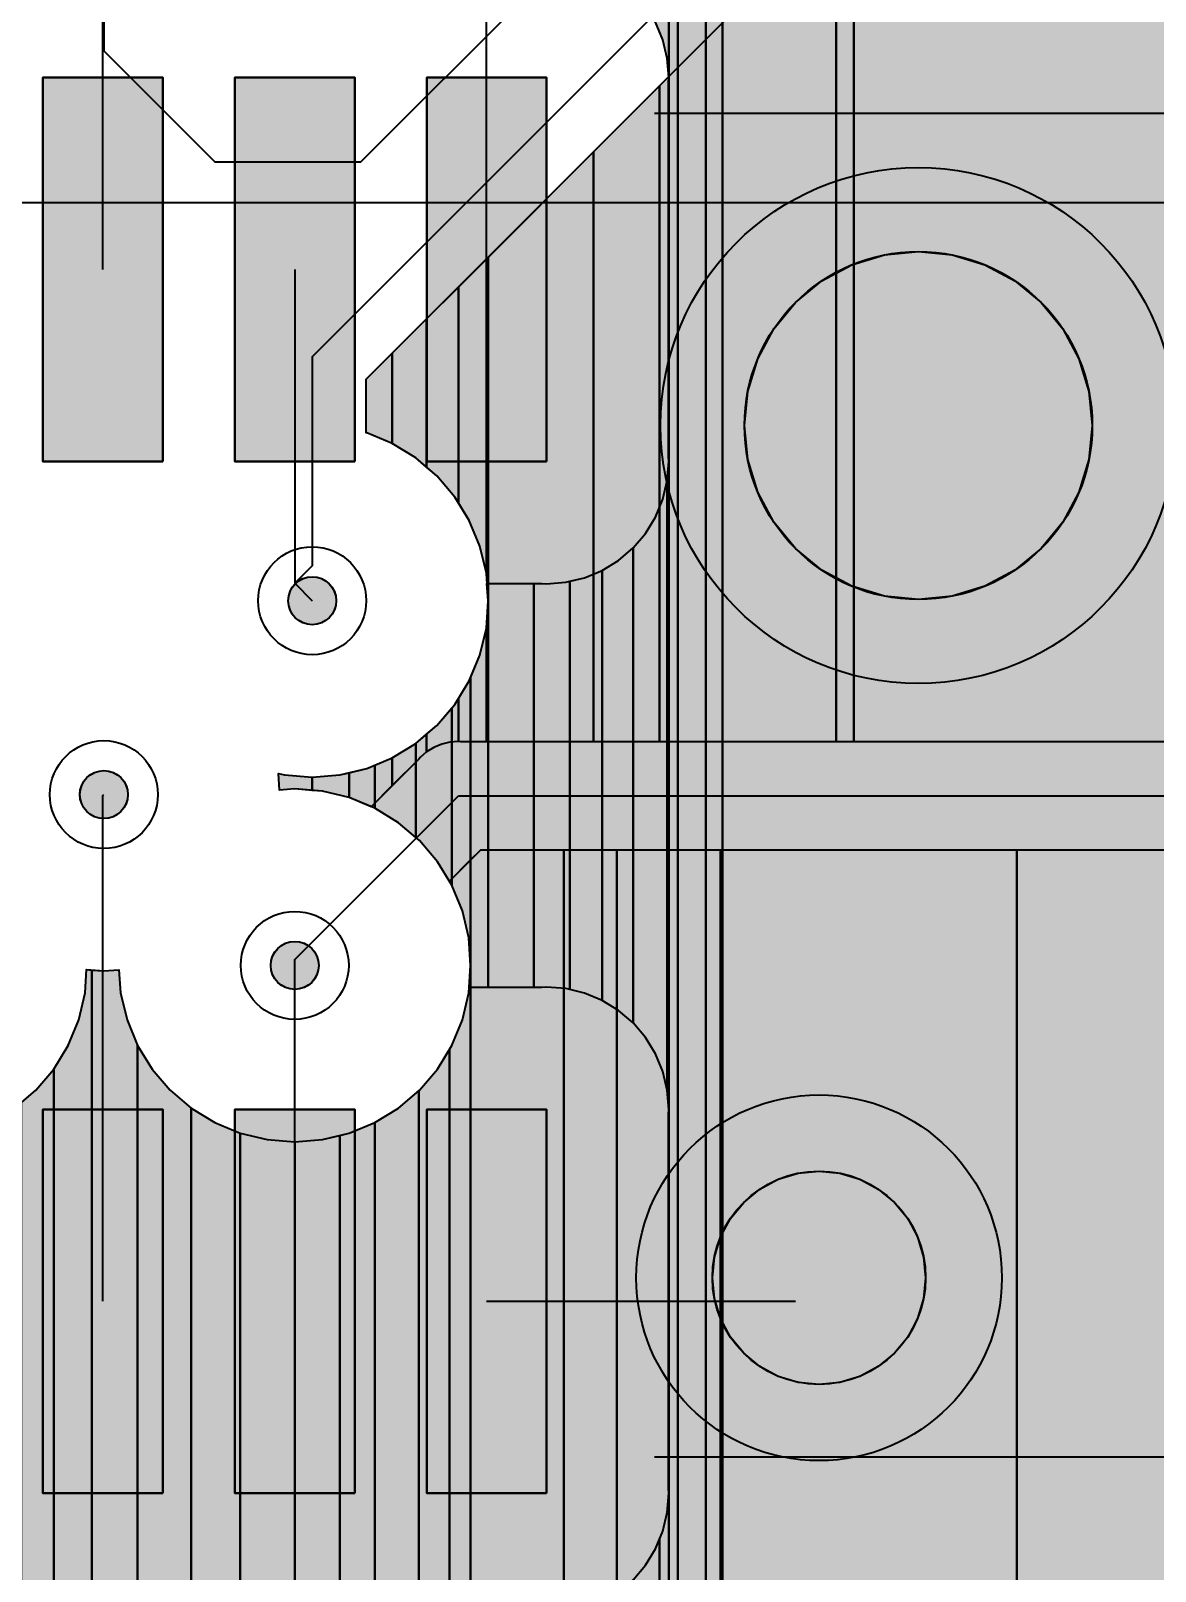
# Model space of a CAD drawing. Header units: millimetres. Extents: x 3.8 to 71.6, y 3.7 to 38.5.
# Drawn here: x 41.4 to 46.09, y 26.35 to 32.77 of the extents above; entities that cross this region are included whole.
import ezdxf

# ---------------------------------------------------------------- set-up
doc = ezdxf.new("R2010")
doc.units = ezdxf.units.MM
for name, color, linetype in [('bottom_copper', 7, 'Continuous'), ('bottom_silk', 7, 'Continuous'), ('drill_plated', 7, 'Continuous'), ('top_copper', 7, 'Continuous'), ('top_silk', 7, 'Continuous')]:
    doc.layers.add(name, color=color, linetype=linetype)

# ---------------------------------------------------------------- blocks, each defined once
blk = doc.blocks.new('Block4090')
at = {"layer": 'bottom_copper', "lineweight": 40}
for points in [[(3.4106, 3.9705), (3.3584, 4.0557), (3.2935, 4.1317), (3.2934, 33.782), (3.4106, 33.782), (3.4106, 3.9705)], [(3.4801, 3.6813), (3.4722, 3.7809), (3.4489, 3.8781), (3.4106, 3.9705), (3.4106, 33.782), (3.4801, 33.782), (3.4801, 3.6813)], [(7.5143, 0), (3.4801, 0), (3.4801, 33.782), (7.5143, 33.782), (7.5143, 0)], [(3.2934, 4.1318), (3.2563, 4.1635), (3.2563, 30.0965), (3.2607, 30.1071), (3.2868, 30.216), (3.2934, 30.3276), (3.2934, 4.1318)], [(3.2563, 28.4437), (3.25, 28.5234), (3.2313, 28.6012), (3.2007, 28.675), (3.1589, 28.7432), (3.1589, 29.9078), (3.1593, 29.9083), (3.2178, 30.0037), (3.2563, 30.0965), (3.2563, 28.4437)], [(3.2563, 26.8437), (3.2547, 26.8636), (3.2547, 28.4238), (3.2563, 28.4437), (3.2563, 26.8437)], [(3.2563, 24.1437), (3.25, 24.2234), (3.25, 26.764), (3.2563, 26.8437), (3.2563, 24.1437)], [(3.25, 24.2234), (3.2313, 24.3012), (3.2007, 24.375), (3.1589, 24.4432), (3.107, 24.504), (3.107, 26.4834), (3.1589, 26.5442), (3.2007, 26.6124), (3.2313, 26.6862), (3.25, 26.764), (3.25, 24.2234)], [(3.107, 24.504), (3.0462, 24.5559), (2.978, 24.5977), (2.978, 26.3897), (3.0462, 26.4315), (3.107, 26.4834), (3.107, 24.504)], [(2.978, 24.5977), (2.9042, 24.6283), (2.8431, 24.643), (2.8431, 26.3444), (2.9042, 26.3591), (2.978, 26.3897), (2.978, 24.5977)], [(2.5024, 26.2636), (2.4981, 26.3357), (2.5024, 26.3357), (2.5024, 26.2636)], [(2.6938, 24.6517), (2.5024, 24.6517), (2.5024, 26.3357), (2.6938, 26.3357), (2.6938, 24.6517)], [(2.8431, 24.643), (2.8264, 24.647), (2.7467, 24.6533), (2.7268, 24.6517), (2.6938, 24.6517), (2.6938, 26.3357), (2.7268, 26.3357), (2.7467, 26.3341), (2.8264, 26.3404), (2.8431, 26.3444), (2.8431, 24.643)], [(2.5024, 24.6517), (2.4297, 24.6517), (2.4297, 25.9423), (2.4687, 26.0364), (2.4956, 26.1486), (2.5024, 26.2636), (2.5024, 24.6517)], [(2.4297, 24.7437), (2.4229, 24.8587), (2.396, 24.9709), (2.3518, 25.0775), (2.3518, 25.8169), (2.3642, 25.8314), (2.4243, 25.9295), (2.4297, 25.9423), (2.4297, 24.7437)], [(2.3518, 25.0775), (2.2915, 25.1759), (2.2166, 25.2636), (2.2012, 25.2768), (2.2012, 25.6686), (2.2893, 25.7437), (2.3518, 25.8169), (2.3518, 25.0775)], [(2.2012, 25.2768), (2.1289, 25.3385), (2.0305, 25.3988), (2.0305, 25.5784), (2.1032, 25.6085), (2.2012, 25.6686), (2.2012, 25.2768)], [(2.0305, 25.3988), (1.9239, 25.443), (1.9239, 25.5469), (1.9966, 25.5643), (2.0305, 25.5784), (2.0305, 25.3988)], [(1.7694, 25.4732), (1.6967, 25.479), (1.6326, 25.4739), (1.6285, 25.5436), (1.6544, 25.5374), (1.7694, 25.5283), (1.7694, 25.4732)], [(1.9239, 25.443), (1.8117, 25.4699), (1.7694, 25.4732), (1.7694, 25.5283), (1.8844, 25.5374), (1.9239, 25.5469), (1.9239, 25.443)], [(2.4297, 24.6517), (2.4245, 24.6517), (2.4297, 24.7437), (2.4297, 24.6517)], [(3.2563, 22.5437), (3.2547, 22.5636), (3.2547, 24.1238), (3.2563, 24.1437), (3.2563, 22.5437)], [(3.2563, 4.1635), (3.2178, 4.1963), (3.2175, 22.3529), (3.2313, 22.3862), (3.25, 22.464), (3.2563, 22.5437), (3.2563, 4.1635)], [(3.2175, 4.1966), (3.1323, 4.2488), (3.0866, 4.2677), (3.0866, 22.166), (3.107, 22.1834), (3.1589, 22.2442), (3.2007, 22.3124), (3.2175, 22.3529), (3.2175, 4.1966)]]:
    blk.add_hatch(color=7, dxfattribs=at).paths.add_polyline_path(points, flags=0)
at = {"layer": 'bottom_copper', "color": 7, "lineweight": 40}
for points in [[(3.4106, 3.9705), (3.3584, 4.0557), (3.2935, 4.1317), (3.2934, 33.782), (3.4106, 33.782), (3.4106, 3.9705)], [(3.4801, 3.6813), (3.4722, 3.7809), (3.4489, 3.8781), (3.4106, 3.9705), (3.4106, 33.782), (3.4801, 33.782), (3.4801, 3.6813)], [(7.5143, 0), (3.4801, 0), (3.4801, 33.782), (7.5143, 33.782), (7.5143, 0)], [(3.2934, 4.1318), (3.2563, 4.1635), (3.2563, 30.0965), (3.2607, 30.1071), (3.2868, 30.216), (3.2934, 30.3276), (3.2934, 4.1318)], [(3.2563, 28.4437), (3.25, 28.5234), (3.2313, 28.6012), (3.2007, 28.675), (3.1589, 28.7432), (3.1589, 29.9078), (3.1593, 29.9083), (3.2178, 30.0037), (3.2563, 30.0965), (3.2563, 28.4437)], [(3.2563, 26.8437), (3.2547, 26.8636), (3.2547, 28.4238), (3.2563, 28.4437), (3.2563, 26.8437)], [(3.2563, 24.1437), (3.25, 24.2234), (3.25, 26.764), (3.2563, 26.8437), (3.2563, 24.1437)], [(3.25, 24.2234), (3.2313, 24.3012), (3.2007, 24.375), (3.1589, 24.4432), (3.107, 24.504), (3.107, 26.4834), (3.1589, 26.5442), (3.2007, 26.6124), (3.2313, 26.6862), (3.25, 26.764), (3.25, 24.2234)], [(3.107, 24.504), (3.0462, 24.5559), (2.978, 24.5977), (2.978, 26.3897), (3.0462, 26.4315), (3.107, 26.4834), (3.107, 24.504)], [(2.978, 24.5977), (2.9042, 24.6283), (2.8431, 24.643), (2.8431, 26.3444), (2.9042, 26.3591), (2.978, 26.3897), (2.978, 24.5977)], [(2.5024, 26.2636), (2.4981, 26.3357), (2.5024, 26.3357), (2.5024, 26.2636)], [(2.6938, 24.6517), (2.5024, 24.6517), (2.5024, 26.3357), (2.6938, 26.3357), (2.6938, 24.6517)], [(2.8431, 24.643), (2.8264, 24.647), (2.7467, 24.6533), (2.7268, 24.6517), (2.6938, 24.6517), (2.6938, 26.3357), (2.7268, 26.3357), (2.7467, 26.3341), (2.8264, 26.3404), (2.8431, 26.3444), (2.8431, 24.643)], [(2.5024, 24.6517), (2.4297, 24.6517), (2.4297, 25.9423), (2.4687, 26.0364), (2.4956, 26.1486), (2.5024, 26.2636), (2.5024, 24.6517)], [(2.4297, 24.7437), (2.4229, 24.8587), (2.396, 24.9709), (2.3518, 25.0775), (2.3518, 25.8169), (2.3642, 25.8314), (2.4243, 25.9295), (2.4297, 25.9423), (2.4297, 24.7437)], [(2.3518, 25.0775), (2.2915, 25.1759), (2.2166, 25.2636), (2.2012, 25.2768), (2.2012, 25.6686), (2.2893, 25.7437), (2.3518, 25.8169), (2.3518, 25.0775)], [(2.2012, 25.2768), (2.1289, 25.3385), (2.0305, 25.3988), (2.0305, 25.5784), (2.1032, 25.6085), (2.2012, 25.6686), (2.2012, 25.2768)], [(2.0305, 25.3988), (1.9239, 25.443), (1.9239, 25.5469), (1.9966, 25.5643), (2.0305, 25.5784), (2.0305, 25.3988)], [(1.7694, 25.4732), (1.6967, 25.479), (1.6326, 25.4739), (1.6285, 25.5436), (1.6544, 25.5374), (1.7694, 25.5283), (1.7694, 25.4732)], [(1.9239, 25.443), (1.8117, 25.4699), (1.7694, 25.4732), (1.7694, 25.5283), (1.8844, 25.5374), (1.9239, 25.5469), (1.9239, 25.443)], [(2.4297, 24.6517), (2.4245, 24.6517), (2.4297, 24.7437), (2.4297, 24.6517)], [(3.2563, 22.5437), (3.2547, 22.5636), (3.2547, 24.1238), (3.2563, 24.1437), (3.2563, 22.5437)], [(3.2563, 4.1635), (3.2178, 4.1963), (3.2175, 22.3529), (3.2313, 22.3862), (3.25, 22.464), (3.2563, 22.5437), (3.2563, 4.1635)], [(3.2175, 4.1966), (3.1323, 4.2488), (3.0866, 4.2677), (3.0866, 22.166), (3.107, 22.1834), (3.1589, 22.2442), (3.2007, 22.3124), (3.2175, 22.3529), (3.2175, 4.1966)]]:
    blk.add_lwpolyline(points, close=True, dxfattribs=at)
blk = doc.blocks.new('Block28972')
at = {"layer": 'top_copper', "lineweight": 40}
for points in [[(4.8156, 25.6758), (3.3356, 25.6758), (3.3356, 31.6575), (4.0159, 32.3378), (4.8156, 32.3378), (4.8156, 25.6758)], [(3.3356, 25.6758), (3.2628, 25.6758), (3.2628, 29.1463), (3.2695, 29.152), (3.2925, 29.1789), (3.311, 29.2091), (3.3245, 29.2419), (3.3328, 29.2763), (3.3356, 29.3116), (3.3356, 25.6758)], [(3.2628, 25.6758), (2.7191, 25.6758), (2.7191, 28.6026), (3.2628, 29.1463), (3.2628, 25.6758)], [(2.7191, 25.6758), (2.526, 25.6758), (2.526, 28.4095), (2.7191, 28.6026), (2.7191, 25.6758)], [(2.526, 25.6758), (2.2512, 25.6758), (2.2512, 28.1347), (2.526, 28.4095), (2.526, 25.6758)], [(2.2512, 25.6758), (1.8109, 25.6758), (1.8109, 27.6944), (2.2512, 28.1347), (2.2512, 25.6758)], [(1.8041, 26.3786), (1.7772, 26.4908), (1.733, 26.5974), (1.6875, 26.6716), (1.6875, 27.571), (1.8041, 27.6876), (1.8041, 26.3786)], [(1.8109, 26.2636), (1.8041, 26.3786), (1.8041, 27.6876), (1.8109, 27.6944), (1.8109, 26.2636)], [(1.6875, 26.6716), (1.6727, 26.6958), (1.5978, 26.7835), (1.5548, 26.8202), (1.5548, 27.4383), (1.6875, 27.571), (1.6875, 26.6716)], [(1.5548, 26.8202), (1.5101, 26.8584), (1.4117, 26.9187), (1.4117, 27.2952), (1.5548, 27.4383), (1.5548, 26.8202)], [(1.4117, 26.9187), (1.3051, 26.9629), (1.3029, 26.9634), (1.3029, 27.1864), (1.4117, 27.2952), (1.4117, 26.9187)], [(1.8109, 25.6758), (1.8041, 25.6758), (1.8041, 26.1486), (1.8109, 26.2636), (1.8109, 25.6758)], [(1.8041, 25.6758), (1.6963, 25.6758), (1.6875, 25.6765), (1.6875, 25.8556), (1.733, 25.9298), (1.7772, 26.0364), (1.8041, 26.1486), (1.8041, 25.6758)], [(1.6875, 25.6765), (1.6522, 25.6737), (1.6178, 25.6654), (1.585, 25.6519), (1.5548, 25.6334), (1.5548, 25.707), (1.5978, 25.7437), (1.6727, 25.8314), (1.6875, 25.8556), (1.6875, 25.6765)], [(1.5548, 25.6334), (1.5279, 25.6104), (1.5222, 25.6037), (1.4117, 25.4932), (1.4117, 25.6085), (1.5101, 25.6688), (1.5548, 25.707), (1.5548, 25.6334)], [(1.4117, 25.4932), (1.3237, 25.4052), (1.2324, 25.443), (1.2324, 25.5469), (1.3051, 25.5643), (1.4117, 25.6085), (1.4117, 25.4932)], [(1.0779, 25.4732), (1.0052, 25.479), (0.9411, 25.4739), (0.937, 25.5436), (0.9629, 25.5374), (1.0779, 25.5283), (1.0779, 25.4732)], [(1.2324, 25.443), (1.1202, 25.4699), (1.0779, 25.4732), (1.0779, 25.5283), (1.1929, 25.5374), (1.2324, 25.5469), (1.2324, 25.443)], [(1.7382, 24.7437), (1.7314, 24.8587), (1.7045, 24.9709), (1.6603, 25.0775), (1.6497, 25.0948), (1.7382, 25.1833), (1.7382, 24.7437)], [(2.1267, 4.3163), (1.7382, 4.3163), (1.7382, 25.1833), (1.7807, 25.2258), (2.1267, 25.2258), (2.1267, 4.3163)], [(2.3484, 4.2871), (2.2512, 4.3104), (2.1516, 4.3183), (2.1267, 4.3163), (2.1267, 25.2258), (2.3484, 25.2258), (2.3484, 4.2871)], [(2.602, 4.1317), (2.526, 4.1966), (2.4408, 4.2488), (2.3484, 4.2871), (2.3484, 25.2258), (2.602, 25.2258), (2.602, 4.1317)], [(2.7807, 3.7809), (2.7574, 3.8781), (2.7191, 3.9705), (2.6669, 4.0557), (2.602, 4.1317), (2.602, 25.2258), (2.7807, 25.2258), (2.7807, 3.7809)], [(2.7886, 3.6813), (2.7807, 3.7809), (2.7807, 25.2258), (2.7886, 25.2258), (2.7886, 3.6813)], [(4.0159, 0), (2.7886, 0), (2.7886, 25.2258), (4.0159, 25.2258), (4.0159, 0)], [(4.8156, 0), (4.0159, 0), (4.0159, 25.2258), (4.8156, 25.2258), (4.8156, 0)], [(0.1592, 16.8537), (0.1504, 17.0034), (0.1153, 17.1494), (0.0578, 17.2881), (0, 17.3825), (0, 24.3115), (0.0603, 24.4099), (0.1045, 24.5165), (0.1314, 24.6287), (0.1372, 24.7261), (0.1592, 24.7244), (0.1592, 16.8537)], [(0.3501, 4.3163), (0.1592, 4.3163), (0.1592, 24.7244), (0.2092, 24.7204), (0.2714, 24.7253), (0.279, 24.6287), (0.3059, 24.5165), (0.3501, 24.4099), (0.3501, 4.3163)], [(1.7382, 4.3163), (1.6497, 4.3163), (1.6497, 24.3926), (1.6603, 24.4099), (1.7045, 24.5165), (1.7314, 24.6287), (1.7382, 24.7437), (1.7382, 4.3163)], [(0.573, 4.3163), (0.3501, 4.3163), (0.3501, 24.4099), (0.4104, 24.3115), (0.4853, 24.2238), (0.573, 24.1489), (0.573, 4.3163)], [(1.6497, 4.3163), (1.5222, 4.3163), (1.5222, 24.2213), (1.5251, 24.2238), (1.6, 24.3115), (1.6497, 24.3926), (1.6497, 4.3163)], [(0, 17.3825), (-0.0206, 17.4162), (-0.1181, 17.5304), (-0.1344, 17.5442), (-0.1344, 24.173), (-0.0749, 24.2238), (0, 24.3115), (0, 17.3825)], [(1.5222, 4.3163), (1.339, 4.3163), (1.339, 24.0886), (1.4374, 24.1489), (1.5222, 24.2213), (1.5222, 4.3163)], [(0.778, 4.3163), (0.573, 4.3163), (0.573, 24.1489), (0.6714, 24.0886), (0.778, 24.0444), (0.778, 4.3163)], [(1.339, 4.3163), (1.1929, 4.3163), (1.1929, 24.0349), (1.2324, 24.0444), (1.339, 24.0886), (1.339, 4.3163)], [(1.0052, 4.3163), (0.778, 4.3163), (0.778, 24.0444), (0.8902, 24.0175), (1.0052, 24.0084), (1.0052, 4.3163)], [(1.1929, 4.3163), (1.0052, 4.3163), (1.0052, 24.0084), (1.1202, 24.0175), (1.1929, 24.0349), (1.1929, 4.3163)]]:
    blk.add_hatch(color=7, dxfattribs=at).paths.add_polyline_path(points, flags=0)
at = {"layer": 'top_copper', "color": 7, "lineweight": 40}
for points in [[(4.8156, 25.6758), (3.3356, 25.6758), (3.3356, 31.6575), (4.0159, 32.3378), (4.8156, 32.3378), (4.8156, 25.6758)], [(3.3356, 25.6758), (3.2628, 25.6758), (3.2628, 29.1463), (3.2695, 29.152), (3.2925, 29.1789), (3.311, 29.2091), (3.3245, 29.2419), (3.3328, 29.2763), (3.3356, 29.3116), (3.3356, 25.6758)], [(3.2628, 25.6758), (2.7191, 25.6758), (2.7191, 28.6026), (3.2628, 29.1463), (3.2628, 25.6758)], [(2.7191, 25.6758), (2.526, 25.6758), (2.526, 28.4095), (2.7191, 28.6026), (2.7191, 25.6758)], [(2.526, 25.6758), (2.2512, 25.6758), (2.2512, 28.1347), (2.526, 28.4095), (2.526, 25.6758)], [(2.2512, 25.6758), (1.8109, 25.6758), (1.8109, 27.6944), (2.2512, 28.1347), (2.2512, 25.6758)], [(1.8041, 26.3786), (1.7772, 26.4908), (1.733, 26.5974), (1.6875, 26.6716), (1.6875, 27.571), (1.8041, 27.6876), (1.8041, 26.3786)], [(1.8109, 26.2636), (1.8041, 26.3786), (1.8041, 27.6876), (1.8109, 27.6944), (1.8109, 26.2636)], [(1.6875, 26.6716), (1.6727, 26.6958), (1.5978, 26.7835), (1.5548, 26.8202), (1.5548, 27.4383), (1.6875, 27.571), (1.6875, 26.6716)], [(1.5548, 26.8202), (1.5101, 26.8584), (1.4117, 26.9187), (1.4117, 27.2952), (1.5548, 27.4383), (1.5548, 26.8202)], [(1.4117, 26.9187), (1.3051, 26.9629), (1.3029, 26.9634), (1.3029, 27.1864), (1.4117, 27.2952), (1.4117, 26.9187)], [(1.8109, 25.6758), (1.8041, 25.6758), (1.8041, 26.1486), (1.8109, 26.2636), (1.8109, 25.6758)], [(1.8041, 25.6758), (1.6963, 25.6758), (1.6875, 25.6765), (1.6875, 25.8556), (1.733, 25.9298), (1.7772, 26.0364), (1.8041, 26.1486), (1.8041, 25.6758)], [(1.6875, 25.6765), (1.6522, 25.6737), (1.6178, 25.6654), (1.585, 25.6519), (1.5548, 25.6334), (1.5548, 25.707), (1.5978, 25.7437), (1.6727, 25.8314), (1.6875, 25.8556), (1.6875, 25.6765)], [(1.5548, 25.6334), (1.5279, 25.6104), (1.5222, 25.6037), (1.4117, 25.4932), (1.4117, 25.6085), (1.5101, 25.6688), (1.5548, 25.707), (1.5548, 25.6334)], [(1.4117, 25.4932), (1.3237, 25.4052), (1.2324, 25.443), (1.2324, 25.5469), (1.3051, 25.5643), (1.4117, 25.6085), (1.4117, 25.4932)], [(1.0779, 25.4732), (1.0052, 25.479), (0.9411, 25.4739), (0.937, 25.5436), (0.9629, 25.5374), (1.0779, 25.5283), (1.0779, 25.4732)], [(1.2324, 25.443), (1.1202, 25.4699), (1.0779, 25.4732), (1.0779, 25.5283), (1.1929, 25.5374), (1.2324, 25.5469), (1.2324, 25.443)], [(1.7382, 24.7437), (1.7314, 24.8587), (1.7045, 24.9709), (1.6603, 25.0775), (1.6497, 25.0948), (1.7382, 25.1833), (1.7382, 24.7437)], [(2.1267, 4.3163), (1.7382, 4.3163), (1.7382, 25.1833), (1.7807, 25.2258), (2.1267, 25.2258), (2.1267, 4.3163)], [(2.3484, 4.2871), (2.2512, 4.3104), (2.1516, 4.3183), (2.1267, 4.3163), (2.1267, 25.2258), (2.3484, 25.2258), (2.3484, 4.2871)], [(2.602, 4.1317), (2.526, 4.1966), (2.4408, 4.2488), (2.3484, 4.2871), (2.3484, 25.2258), (2.602, 25.2258), (2.602, 4.1317)], [(2.7807, 3.7809), (2.7574, 3.8781), (2.7191, 3.9705), (2.6669, 4.0557), (2.602, 4.1317), (2.602, 25.2258), (2.7807, 25.2258), (2.7807, 3.7809)], [(2.7886, 3.6813), (2.7807, 3.7809), (2.7807, 25.2258), (2.7886, 25.2258), (2.7886, 3.6813)], [(4.0159, 0), (2.7886, 0), (2.7886, 25.2258), (4.0159, 25.2258), (4.0159, 0)], [(4.8156, 0), (4.0159, 0), (4.0159, 25.2258), (4.8156, 25.2258), (4.8156, 0)], [(0.1592, 16.8537), (0.1504, 17.0034), (0.1153, 17.1494), (0.0578, 17.2881), (0, 17.3825), (0, 24.3115), (0.0603, 24.4099), (0.1045, 24.5165), (0.1314, 24.6287), (0.1372, 24.7261), (0.1592, 24.7244), (0.1592, 16.8537)], [(0.3501, 4.3163), (0.1592, 4.3163), (0.1592, 24.7244), (0.2092, 24.7204), (0.2714, 24.7253), (0.279, 24.6287), (0.3059, 24.5165), (0.3501, 24.4099), (0.3501, 4.3163)], [(1.7382, 4.3163), (1.6497, 4.3163), (1.6497, 24.3926), (1.6603, 24.4099), (1.7045, 24.5165), (1.7314, 24.6287), (1.7382, 24.7437), (1.7382, 4.3163)], [(0.573, 4.3163), (0.3501, 4.3163), (0.3501, 24.4099), (0.4104, 24.3115), (0.4853, 24.2238), (0.573, 24.1489), (0.573, 4.3163)], [(1.6497, 4.3163), (1.5222, 4.3163), (1.5222, 24.2213), (1.5251, 24.2238), (1.6, 24.3115), (1.6497, 24.3926), (1.6497, 4.3163)], [(0, 17.3825), (-0.0206, 17.4162), (-0.1181, 17.5304), (-0.1344, 17.5442), (-0.1344, 24.173), (-0.0749, 24.2238), (0, 24.3115), (0, 17.3825)], [(1.5222, 4.3163), (1.339, 4.3163), (1.339, 24.0886), (1.4374, 24.1489), (1.5222, 24.2213), (1.5222, 4.3163)], [(0.778, 4.3163), (0.573, 4.3163), (0.573, 24.1489), (0.6714, 24.0886), (0.778, 24.0444), (0.778, 4.3163)], [(1.339, 4.3163), (1.1929, 4.3163), (1.1929, 24.0349), (1.2324, 24.0444), (1.339, 24.0886), (1.339, 4.3163)], [(1.0052, 4.3163), (0.778, 4.3163), (0.778, 24.0444), (0.8902, 24.0175), (1.0052, 24.0084), (1.0052, 4.3163)], [(1.1929, 4.3163), (1.0052, 4.3163), (1.0052, 24.0084), (1.1202, 24.0175), (1.1929, 24.0349), (1.1929, 4.3163)]]:
    blk.add_lwpolyline(points, close=True, dxfattribs=at)

msp = doc.modelspace()

# ---------------------------------------------------------------- hatches: boundary and pattern name
at = {"layer": 'bottom_copper', "lineweight": 40}
for points in [[(41.95, 30.97), (41.45, 30.97), (41.45, 32.57), (41.95, 32.57), (41.95, 30.97)], [(42.75, 30.97), (42.25, 30.97), (42.25, 32.57), (42.75, 32.57), (42.75, 30.97)], [(43.55, 30.97), (43.05, 30.97), (43.05, 32.57), (43.55, 32.57), (43.55, 30.97)], [(45.8111, 30.9786), (45.7698, 30.8426), (45.7028, 30.7172), (45.6127, 30.6073), (45.5028, 30.5172), (45.3774, 30.4502), (45.2414, 30.4089), (45.1, 30.395), (44.9586, 30.4089), (44.8226, 30.4502), (44.6972, 30.5172), (44.5873, 30.6073), (44.4972, 30.7172), (44.4302, 30.8426), (44.3889, 30.9786), (44.375, 31.12), (44.3889, 31.2614), (44.4302, 31.3974), (44.4972, 31.5228), (44.5873, 31.6327), (44.6972, 31.7228), (44.8226, 31.7898), (44.9586, 31.8311), (45.1, 31.845), (45.2414, 31.8311), (45.3774, 31.7898), (45.5028, 31.7228), (45.6127, 31.6327), (45.7028, 31.5228), (45.7698, 31.3974), (45.8111, 31.2614), (45.825, 31.12), (45.8111, 30.9786)], [(42.6708, 30.3704), (42.6651, 30.3516), (42.6558, 30.3343), (42.6434, 30.3192), (42.6283, 30.3068), (42.611, 30.2975), (42.5922, 30.2918), (42.5727, 30.2899), (42.5532, 30.2918), (42.5344, 30.2975), (42.5171, 30.3068), (42.502, 30.3192), (42.4896, 30.3343), (42.4803, 30.3516), (42.4746, 30.3704), (42.4727, 30.3899), (42.4746, 30.4094), (42.4803, 30.4282), (42.4896, 30.4455), (42.502, 30.4606), (42.5171, 30.473), (42.5344, 30.4823), (42.5532, 30.488), (42.5727, 30.4899), (42.5922, 30.488), (42.611, 30.4823), (42.6283, 30.473), (42.6434, 30.4606), (42.6558, 30.4455), (42.6651, 30.4282), (42.6708, 30.4094), (42.6727, 30.3899), (42.6708, 30.3704)], [(41.8021, 29.5625), (41.7964, 29.5437), (41.7871, 29.5264), (41.7747, 29.5113), (41.7596, 29.4989), (41.7423, 29.4896), (41.7235, 29.4839), (41.704, 29.482), (41.6845, 29.4839), (41.6657, 29.4896), (41.6484, 29.4989), (41.6333, 29.5113), (41.6209, 29.5264), (41.6116, 29.5437), (41.6059, 29.5625), (41.604, 29.582), (41.6059, 29.6015), (41.6116, 29.6203), (41.6209, 29.6376), (41.6333, 29.6527), (41.6484, 29.6651), (41.6657, 29.6744), (41.6845, 29.6801), (41.704, 29.682), (41.7235, 29.6801), (41.7423, 29.6744), (41.7596, 29.6651), (41.7747, 29.6527), (41.7871, 29.6376), (41.7964, 29.6203), (41.8021, 29.6015), (41.804, 29.582), (41.8021, 29.5625)], [(42.5981, 28.8505), (42.5924, 28.8317), (42.5831, 28.8144), (42.5707, 28.7993), (42.5556, 28.7869), (42.5383, 28.7776), (42.5195, 28.7719), (42.5, 28.77), (42.4805, 28.7719), (42.4617, 28.7776), (42.4444, 28.7869), (42.4293, 28.7993), (42.4169, 28.8144), (42.4076, 28.8317), (42.4019, 28.8505), (42.4, 28.87), (42.4019, 28.8895), (42.4076, 28.9083), (42.4169, 28.9256), (42.4293, 28.9407), (42.4444, 28.9531), (42.4617, 28.9624), (42.4805, 28.9681), (42.5, 28.97), (42.5195, 28.9681), (42.5383, 28.9624), (42.5556, 28.9531), (42.5707, 28.9407), (42.5831, 28.9256), (42.5924, 28.9083), (42.5981, 28.8895), (42.6, 28.87), (42.5981, 28.8505)], [(41.95, 26.67), (41.45, 26.67), (41.45, 28.27), (41.95, 28.27), (41.95, 26.67)], [(42.75, 26.67), (42.25, 26.67), (42.25, 28.27), (42.75, 28.27), (42.75, 26.67)], [(43.55, 26.67), (43.05, 26.67), (43.05, 28.27), (43.55, 28.27), (43.55, 26.67)], [(45.122, 27.4813), (45.0967, 27.3979), (45.0556, 27.321), (45.0003, 27.2537), (44.933, 27.1984), (44.8561, 27.1573), (44.7727, 27.132), (44.686, 27.1235), (44.5993, 27.132), (44.5159, 27.1573), (44.439, 27.1984), (44.3717, 27.2537), (44.3164, 27.321), (44.2753, 27.3979), (44.25, 27.4813), (44.2415, 27.568), (44.25, 27.6547), (44.2753, 27.7381), (44.3164, 27.815), (44.3717, 27.8823), (44.439, 27.9376), (44.5159, 27.9787), (44.5993, 28.004), (44.686, 28.0125), (44.7727, 28.004), (44.8561, 27.9787), (44.933, 27.9376), (45.0003, 27.8823), (45.0556, 27.815), (45.0967, 27.7381), (45.122, 27.6547), (45.1305, 27.568), (45.122, 27.4813)]]:
    msp.add_hatch(color=7, dxfattribs=at).paths.add_polyline_path(points, flags=0)
at = {"layer": 'drill_plated', "lineweight": 40}
for points in [[(45.8111, 30.9786), (45.7698, 30.8426), (45.7028, 30.7172), (45.6127, 30.6073), (45.5028, 30.5172), (45.3774, 30.4502), (45.2414, 30.4089), (45.1, 30.395), (44.9586, 30.4089), (44.8226, 30.4502), (44.6972, 30.5172), (44.5873, 30.6073), (44.4972, 30.7172), (44.4302, 30.8426), (44.3889, 30.9786), (44.375, 31.12), (44.3889, 31.2614), (44.4302, 31.3974), (44.4972, 31.5228), (44.5873, 31.6327), (44.6972, 31.7228), (44.8226, 31.7898), (44.9586, 31.8311), (45.1, 31.845), (45.2414, 31.8311), (45.3774, 31.7898), (45.5028, 31.7228), (45.6127, 31.6327), (45.7028, 31.5228), (45.7698, 31.3974), (45.8111, 31.2614), (45.825, 31.12), (45.8111, 30.9786)], [(42.6708, 30.3704), (42.6651, 30.3516), (42.6558, 30.3343), (42.6434, 30.3192), (42.6283, 30.3068), (42.611, 30.2975), (42.5922, 30.2918), (42.5727, 30.2899), (42.5532, 30.2918), (42.5344, 30.2975), (42.5171, 30.3068), (42.502, 30.3192), (42.4896, 30.3343), (42.4803, 30.3516), (42.4746, 30.3704), (42.4727, 30.3899), (42.4746, 30.4094), (42.4803, 30.4282), (42.4896, 30.4455), (42.502, 30.4606), (42.5171, 30.473), (42.5344, 30.4823), (42.5532, 30.488), (42.5727, 30.4899), (42.5922, 30.488), (42.611, 30.4823), (42.6283, 30.473), (42.6434, 30.4606), (42.6558, 30.4455), (42.6651, 30.4282), (42.6708, 30.4094), (42.6727, 30.3899), (42.6708, 30.3704)], [(41.8021, 29.5625), (41.7964, 29.5437), (41.7871, 29.5264), (41.7747, 29.5113), (41.7596, 29.4989), (41.7423, 29.4896), (41.7235, 29.4839), (41.704, 29.482), (41.6845, 29.4839), (41.6657, 29.4896), (41.6484, 29.4989), (41.6333, 29.5113), (41.6209, 29.5264), (41.6116, 29.5437), (41.6059, 29.5625), (41.604, 29.582), (41.6059, 29.6015), (41.6116, 29.6203), (41.6209, 29.6376), (41.6333, 29.6527), (41.6484, 29.6651), (41.6657, 29.6744), (41.6845, 29.6801), (41.704, 29.682), (41.7235, 29.6801), (41.7423, 29.6744), (41.7596, 29.6651), (41.7747, 29.6527), (41.7871, 29.6376), (41.7964, 29.6203), (41.8021, 29.6015), (41.804, 29.582), (41.8021, 29.5625)], [(42.5981, 28.8505), (42.5924, 28.8317), (42.5831, 28.8144), (42.5707, 28.7993), (42.5556, 28.7869), (42.5383, 28.7776), (42.5195, 28.7719), (42.5, 28.77), (42.4805, 28.7719), (42.4617, 28.7776), (42.4444, 28.7869), (42.4293, 28.7993), (42.4169, 28.8144), (42.4076, 28.8317), (42.4019, 28.8505), (42.4, 28.87), (42.4019, 28.8895), (42.4076, 28.9083), (42.4169, 28.9256), (42.4293, 28.9407), (42.4444, 28.9531), (42.4617, 28.9624), (42.4805, 28.9681), (42.5, 28.97), (42.5195, 28.9681), (42.5383, 28.9624), (42.5556, 28.9531), (42.5707, 28.9407), (42.5831, 28.9256), (42.5924, 28.9083), (42.5981, 28.8895), (42.6, 28.87), (42.5981, 28.8505)], [(45.122, 27.4813), (45.0967, 27.3979), (45.0556, 27.321), (45.0003, 27.2537), (44.933, 27.1984), (44.8561, 27.1573), (44.7727, 27.132), (44.686, 27.1235), (44.5993, 27.132), (44.5159, 27.1573), (44.439, 27.1984), (44.3717, 27.2537), (44.3164, 27.321), (44.2753, 27.3979), (44.25, 27.4813), (44.2415, 27.568), (44.25, 27.6547), (44.2753, 27.7381), (44.3164, 27.815), (44.3717, 27.8823), (44.439, 27.9376), (44.5159, 27.9787), (44.5993, 28.004), (44.686, 28.0125), (44.7727, 28.004), (44.8561, 27.9787), (44.933, 27.9376), (45.0003, 27.8823), (45.0556, 27.815), (45.0967, 27.7381), (45.122, 27.6547), (45.1305, 27.568), (45.122, 27.4813)]]:
    msp.add_hatch(color=7, dxfattribs=at).paths.add_polyline_path(points, flags=0)
at = {"layer": 'top_copper', "lineweight": 40}
for points in [[(45.8111, 30.9786), (45.7698, 30.8426), (45.7028, 30.7172), (45.6127, 30.6073), (45.5028, 30.5172), (45.3774, 30.4502), (45.2414, 30.4089), (45.1, 30.395), (44.9586, 30.4089), (44.8226, 30.4502), (44.6972, 30.5172), (44.5873, 30.6073), (44.4972, 30.7172), (44.4302, 30.8426), (44.3889, 30.9786), (44.375, 31.12), (44.3889, 31.2614), (44.4302, 31.3974), (44.4972, 31.5228), (44.5873, 31.6327), (44.6972, 31.7228), (44.8226, 31.7898), (44.9586, 31.8311), (45.1, 31.845), (45.2414, 31.8311), (45.3774, 31.7898), (45.5028, 31.7228), (45.6127, 31.6327), (45.7028, 31.5228), (45.7698, 31.3974), (45.8111, 31.2614), (45.825, 31.12), (45.8111, 30.9786)], [(42.6708, 30.3704), (42.6651, 30.3516), (42.6558, 30.3343), (42.6434, 30.3192), (42.6283, 30.3068), (42.611, 30.2975), (42.5922, 30.2918), (42.5727, 30.2899), (42.5532, 30.2918), (42.5344, 30.2975), (42.5171, 30.3068), (42.502, 30.3192), (42.4896, 30.3343), (42.4803, 30.3516), (42.4746, 30.3704), (42.4727, 30.3899), (42.4746, 30.4094), (42.4803, 30.4282), (42.4896, 30.4455), (42.502, 30.4606), (42.5171, 30.473), (42.5344, 30.4823), (42.5532, 30.488), (42.5727, 30.4899), (42.5922, 30.488), (42.611, 30.4823), (42.6283, 30.473), (42.6434, 30.4606), (42.6558, 30.4455), (42.6651, 30.4282), (42.6708, 30.4094), (42.6727, 30.3899), (42.6708, 30.3704)], [(41.8021, 29.5625), (41.7964, 29.5437), (41.7871, 29.5264), (41.7747, 29.5113), (41.7596, 29.4989), (41.7423, 29.4896), (41.7235, 29.4839), (41.704, 29.482), (41.6845, 29.4839), (41.6657, 29.4896), (41.6484, 29.4989), (41.6333, 29.5113), (41.6209, 29.5264), (41.6116, 29.5437), (41.6059, 29.5625), (41.604, 29.582), (41.6059, 29.6015), (41.6116, 29.6203), (41.6209, 29.6376), (41.6333, 29.6527), (41.6484, 29.6651), (41.6657, 29.6744), (41.6845, 29.6801), (41.704, 29.682), (41.7235, 29.6801), (41.7423, 29.6744), (41.7596, 29.6651), (41.7747, 29.6527), (41.7871, 29.6376), (41.7964, 29.6203), (41.8021, 29.6015), (41.804, 29.582), (41.8021, 29.5625)], [(42.5981, 28.8505), (42.5924, 28.8317), (42.5831, 28.8144), (42.5707, 28.7993), (42.5556, 28.7869), (42.5383, 28.7776), (42.5195, 28.7719), (42.5, 28.77), (42.4805, 28.7719), (42.4617, 28.7776), (42.4444, 28.7869), (42.4293, 28.7993), (42.4169, 28.8144), (42.4076, 28.8317), (42.4019, 28.8505), (42.4, 28.87), (42.4019, 28.8895), (42.4076, 28.9083), (42.4169, 28.9256), (42.4293, 28.9407), (42.4444, 28.9531), (42.4617, 28.9624), (42.4805, 28.9681), (42.5, 28.97), (42.5195, 28.9681), (42.5383, 28.9624), (42.5556, 28.9531), (42.5707, 28.9407), (42.5831, 28.9256), (42.5924, 28.9083), (42.5981, 28.8895), (42.6, 28.87), (42.5981, 28.8505)], [(45.122, 27.4813), (45.0967, 27.3979), (45.0556, 27.321), (45.0003, 27.2537), (44.933, 27.1984), (44.8561, 27.1573), (44.7727, 27.132), (44.686, 27.1235), (44.5993, 27.132), (44.5159, 27.1573), (44.439, 27.1984), (44.3717, 27.2537), (44.3164, 27.321), (44.2753, 27.3979), (44.25, 27.4813), (44.2415, 27.568), (44.25, 27.6547), (44.2753, 27.7381), (44.3164, 27.815), (44.3717, 27.8823), (44.439, 27.9376), (44.5159, 27.9787), (44.5993, 28.004), (44.686, 28.0125), (44.7727, 28.004), (44.8561, 27.9787), (44.933, 27.9376), (45.0003, 27.8823), (45.0556, 27.815), (45.0967, 27.7381), (45.122, 27.6547), (45.1305, 27.568), (45.122, 27.4813)]]:
    msp.add_hatch(color=7, dxfattribs=at).paths.add_polyline_path(points, flags=0)

# ---------------------------------------------------------------- linework, layer by layer
at = {"layer": 'bottom_copper', "color": 7, "lineweight": 40}
for p, q in [((43.3, 31.77), (43.3, 34.3684)), ((41.7, 31.77), (41.7, 33.778)), ((44.0346, 32.7275), (44.004, 32.8013)), ((44.0533, 32.6497), (44.0346, 32.7275)), ((44.0596, 32.57), (44.0533, 32.6497)), ((41.95, 32.57), (41.45, 32.57)), ((41.45, 32.57), (41.45, 30.97)), ((41.95, 30.97), (41.95, 32.57)), ((42.75, 32.57), (42.25, 32.57)), ((42.25, 32.57), (42.25, 30.97)), ((42.75, 30.97), (42.75, 32.57)), ((43.55, 32.57), (43.05, 32.57)), ((43.05, 32.57), (43.05, 30.97)), ((43.55, 30.97), (43.55, 32.57)), ((44.058, 32.5501), (44.0596, 32.57)), ((44.058, 30.9899), (44.058, 32.5501)), ((42.5, 31.77), (42.5, 30.4627)), ((41.45, 30.97), (41.95, 30.97)), ((42.25, 30.97), (42.75, 30.97)), ((43.05, 30.97), (43.55, 30.97)), ((44.0533, 30.8903), (44.0596, 30.97)), ((44.0596, 30.97), (44.058, 30.9899)), ((44.0346, 30.8125), (44.0533, 30.8903)), ((44.004, 30.7387), (44.0346, 30.8125)), ((43.9622, 30.6705), (44.004, 30.7387)), ((43.9103, 30.6097), (43.9622, 30.6705)), ((43.8495, 30.5578), (43.9103, 30.6097)), ((43.7075, 30.4854), (43.7813, 30.516)), ((43.7813, 30.516), (43.8495, 30.5578)), ((42.5, 30.4627), (42.5727, 30.3899)), ((43.3057, 30.3899), (43.3014, 30.462)), ((43.3014, 30.462), (43.5301, 30.462)), ((43.5301, 30.462), (43.55, 30.4604)), ((43.55, 30.4604), (43.6297, 30.4667)), ((43.6297, 30.4667), (43.7075, 30.4854)), ((43.2989, 30.2749), (43.3057, 30.3899)), ((43.272, 30.1627), (43.2989, 30.2749)), ((43.2278, 30.0561), (43.272, 30.1627)), ((43.1675, 29.9577), (43.2278, 30.0561)), ((43.0926, 29.87), (43.1675, 29.9577)), ((43.0049, 29.7951), (43.0926, 29.87)), ((42.9065, 29.7348), (43.0049, 29.7951)), ((42.7999, 29.6906), (42.9065, 29.7348)), ((42.4359, 29.6002), (42.4318, 29.6699)), ((42.4318, 29.6699), (42.4577, 29.6637)), ((42.4577, 29.6637), (42.5727, 29.6546)), ((42.5727, 29.6546), (42.6877, 29.6637)), ((42.6877, 29.6637), (42.7999, 29.6906)), ((42.5, 29.6053), (42.4359, 29.6002)), ((42.615, 29.5962), (42.5, 29.6053)), ((42.7272, 29.5693), (42.615, 29.5962)), ((41.7, 29.578), (41.704, 29.582)), ((41.7, 27.47), (41.7, 29.578)), ((42.8338, 29.5251), (42.7272, 29.5693)), ((42.9322, 29.4648), (42.8338, 29.5251)), ((43.0199, 29.3899), (42.9322, 29.4648)), ((43.0948, 29.3022), (43.0199, 29.3899)), ((43.1551, 29.2038), (43.0948, 29.3022)), ((43.1993, 29.0972), (43.1551, 29.2038)), ((43.2262, 28.985), (43.1993, 29.0972)), ((43.233, 28.87), (43.2262, 28.985)), ((42.5, 27.47), (42.5, 28.87)), ((43.2276, 28.778), (43.233, 28.87)), ((43.5301, 28.778), (43.2276, 28.778)), ((43.55, 28.7796), (43.5301, 28.778)), ((43.6297, 28.7733), (43.55, 28.7796)), ((43.7075, 28.7546), (43.6297, 28.7733)), ((43.7813, 28.724), (43.7075, 28.7546)), ((43.8495, 28.6822), (43.7813, 28.724)), ((43.9103, 28.6303), (43.8495, 28.6822)), ((43.9622, 28.5695), (43.9103, 28.6303)), ((44.004, 28.5013), (43.9622, 28.5695)), ((44.0346, 28.4275), (44.004, 28.5013)), ((44.0533, 28.3497), (44.0346, 28.4275)), ((44.0596, 28.27), (44.0533, 28.3497)), ((41.95, 28.27), (41.45, 28.27)), ((41.45, 28.27), (41.45, 26.67)), ((41.95, 26.67), (41.95, 28.27)), ((42.75, 28.27), (42.25, 28.27)), ((42.25, 28.27), (42.25, 26.67)), ((42.75, 26.67), (42.75, 28.27)), ((43.55, 28.27), (43.05, 28.27)), ((43.05, 28.27), (43.05, 26.67)), ((43.55, 26.67), (43.55, 28.27)), ((44.058, 28.2501), (44.0596, 28.27)), ((44.058, 26.6899), (44.058, 28.2501)), ((43.3, 27.47), (44.588, 27.47)), ((41.45, 26.67), (41.95, 26.67)), ((42.25, 26.67), (42.75, 26.67)), ((43.05, 26.67), (43.55, 26.67)), ((44.0533, 26.5903), (44.0596, 26.67)), ((44.0596, 26.67), (44.058, 26.6899)), ((44.0346, 26.5125), (44.0533, 26.5903)), ((44.004, 26.4387), (44.0346, 26.5125)), ((43.9622, 26.3705), (44.004, 26.4387)), ((43.9103, 26.3097), (43.9622, 26.3705))]:
    msp.add_line(p, q, dxfattribs=at)
for points in [[(41.95, 30.97), (41.45, 30.97), (41.45, 32.57), (41.95, 32.57), (41.95, 30.97)], [(42.75, 30.97), (42.25, 30.97), (42.25, 32.57), (42.75, 32.57), (42.75, 30.97)], [(43.55, 30.97), (43.05, 30.97), (43.05, 32.57), (43.55, 32.57), (43.55, 30.97)], [(45.8111, 30.9786), (45.7698, 30.8426), (45.7028, 30.7172), (45.6127, 30.6073), (45.5028, 30.5172), (45.3774, 30.4502), (45.2414, 30.4089), (45.1, 30.395), (44.9586, 30.4089), (44.8226, 30.4502), (44.6972, 30.5172), (44.5873, 30.6073), (44.4972, 30.7172), (44.4302, 30.8426), (44.3889, 30.9786), (44.375, 31.12), (44.3889, 31.2614), (44.4302, 31.3974), (44.4972, 31.5228), (44.5873, 31.6327), (44.6972, 31.7228), (44.8226, 31.7898), (44.9586, 31.8311), (45.1, 31.845), (45.2414, 31.8311), (45.3774, 31.7898), (45.5028, 31.7228), (45.6127, 31.6327), (45.7028, 31.5228), (45.7698, 31.3974), (45.8111, 31.2614), (45.825, 31.12), (45.8111, 30.9786)], [(42.6708, 30.3704), (42.6651, 30.3516), (42.6558, 30.3343), (42.6434, 30.3192), (42.6283, 30.3068), (42.611, 30.2975), (42.5922, 30.2918), (42.5727, 30.2899), (42.5532, 30.2918), (42.5344, 30.2975), (42.5171, 30.3068), (42.502, 30.3192), (42.4896, 30.3343), (42.4803, 30.3516), (42.4746, 30.3704), (42.4727, 30.3899), (42.4746, 30.4094), (42.4803, 30.4282), (42.4896, 30.4455), (42.502, 30.4606), (42.5171, 30.473), (42.5344, 30.4823), (42.5532, 30.488), (42.5727, 30.4899), (42.5922, 30.488), (42.611, 30.4823), (42.6283, 30.473), (42.6434, 30.4606), (42.6558, 30.4455), (42.6651, 30.4282), (42.6708, 30.4094), (42.6727, 30.3899), (42.6708, 30.3704)], [(41.8021, 29.5625), (41.7964, 29.5437), (41.7871, 29.5264), (41.7747, 29.5113), (41.7596, 29.4989), (41.7423, 29.4896), (41.7235, 29.4839), (41.704, 29.482), (41.6845, 29.4839), (41.6657, 29.4896), (41.6484, 29.4989), (41.6333, 29.5113), (41.6209, 29.5264), (41.6116, 29.5437), (41.6059, 29.5625), (41.604, 29.582), (41.6059, 29.6015), (41.6116, 29.6203), (41.6209, 29.6376), (41.6333, 29.6527), (41.6484, 29.6651), (41.6657, 29.6744), (41.6845, 29.6801), (41.704, 29.682), (41.7235, 29.6801), (41.7423, 29.6744), (41.7596, 29.6651), (41.7747, 29.6527), (41.7871, 29.6376), (41.7964, 29.6203), (41.8021, 29.6015), (41.804, 29.582), (41.8021, 29.5625)], [(42.5981, 28.8505), (42.5924, 28.8317), (42.5831, 28.8144), (42.5707, 28.7993), (42.5556, 28.7869), (42.5383, 28.7776), (42.5195, 28.7719), (42.5, 28.77), (42.4805, 28.7719), (42.4617, 28.7776), (42.4444, 28.7869), (42.4293, 28.7993), (42.4169, 28.8144), (42.4076, 28.8317), (42.4019, 28.8505), (42.4, 28.87), (42.4019, 28.8895), (42.4076, 28.9083), (42.4169, 28.9256), (42.4293, 28.9407), (42.4444, 28.9531), (42.4617, 28.9624), (42.4805, 28.9681), (42.5, 28.97), (42.5195, 28.9681), (42.5383, 28.9624), (42.5556, 28.9531), (42.5707, 28.9407), (42.5831, 28.9256), (42.5924, 28.9083), (42.5981, 28.8895), (42.6, 28.87), (42.5981, 28.8505)], [(41.95, 26.67), (41.45, 26.67), (41.45, 28.27), (41.95, 28.27), (41.95, 26.67)], [(42.75, 26.67), (42.25, 26.67), (42.25, 28.27), (42.75, 28.27), (42.75, 26.67)], [(43.55, 26.67), (43.05, 26.67), (43.05, 28.27), (43.55, 28.27), (43.55, 26.67)], [(45.122, 27.4813), (45.0967, 27.3979), (45.0556, 27.321), (45.0003, 27.2537), (44.933, 27.1984), (44.8561, 27.1573), (44.7727, 27.132), (44.686, 27.1235), (44.5993, 27.132), (44.5159, 27.1573), (44.439, 27.1984), (44.3717, 27.2537), (44.3164, 27.321), (44.2753, 27.3979), (44.25, 27.4813), (44.2415, 27.568), (44.25, 27.6547), (44.2753, 27.7381), (44.3164, 27.815), (44.3717, 27.8823), (44.439, 27.9376), (44.5159, 27.9787), (44.5993, 28.004), (44.686, 28.0125), (44.7727, 28.004), (44.8561, 27.9787), (44.933, 27.9376), (45.0003, 27.8823), (45.0556, 27.815), (45.0967, 27.7381), (45.122, 27.6547), (45.1305, 27.568), (45.122, 27.4813)]]:
    msp.add_lwpolyline(points, close=True, dxfattribs=at)
for centre, major_axis in [((45.1, 31.12), (1.075, 0)), ((45.1, 31.12), (0.725, 0)), ((42.5727, 30.3899), (0.225, 0)), ((42.5727, 30.3899), (0.1, 0)), ((41.704, 29.582), (0.225, 0)), ((41.704, 29.582), (0.1, 0)), ((42.5, 28.87), (0.225, 0)), ((42.5, 28.87), (0.1, 0)), ((44.686, 27.568), (0.762, 0)), ((44.686, 27.568), (0.4445, 0))]:
    msp.add_ellipse(centre, major_axis=major_axis, ratio=1, dxfattribs=at)
at = {"layer": 'bottom_silk', "color": 7, "lineweight": 40}
for p, q in [((46.7, 32.42), (44, 32.42)), ((46.7, 26.82), (44, 26.82))]:
    msp.add_line(p, q, dxfattribs=at)
at = {"layer": 'drill_plated', "color": 7, "lineweight": 40}
for points in [[(45.8111, 30.9786), (45.7698, 30.8426), (45.7028, 30.7172), (45.6127, 30.6073), (45.5028, 30.5172), (45.3774, 30.4502), (45.2414, 30.4089), (45.1, 30.395), (44.9586, 30.4089), (44.8226, 30.4502), (44.6972, 30.5172), (44.5873, 30.6073), (44.4972, 30.7172), (44.4302, 30.8426), (44.3889, 30.9786), (44.375, 31.12), (44.3889, 31.2614), (44.4302, 31.3974), (44.4972, 31.5228), (44.5873, 31.6327), (44.6972, 31.7228), (44.8226, 31.7898), (44.9586, 31.8311), (45.1, 31.845), (45.2414, 31.8311), (45.3774, 31.7898), (45.5028, 31.7228), (45.6127, 31.6327), (45.7028, 31.5228), (45.7698, 31.3974), (45.8111, 31.2614), (45.825, 31.12), (45.8111, 30.9786)], [(42.6708, 30.3704), (42.6651, 30.3516), (42.6558, 30.3343), (42.6434, 30.3192), (42.6283, 30.3068), (42.611, 30.2975), (42.5922, 30.2918), (42.5727, 30.2899), (42.5532, 30.2918), (42.5344, 30.2975), (42.5171, 30.3068), (42.502, 30.3192), (42.4896, 30.3343), (42.4803, 30.3516), (42.4746, 30.3704), (42.4727, 30.3899), (42.4746, 30.4094), (42.4803, 30.4282), (42.4896, 30.4455), (42.502, 30.4606), (42.5171, 30.473), (42.5344, 30.4823), (42.5532, 30.488), (42.5727, 30.4899), (42.5922, 30.488), (42.611, 30.4823), (42.6283, 30.473), (42.6434, 30.4606), (42.6558, 30.4455), (42.6651, 30.4282), (42.6708, 30.4094), (42.6727, 30.3899), (42.6708, 30.3704)], [(41.8021, 29.5625), (41.7964, 29.5437), (41.7871, 29.5264), (41.7747, 29.5113), (41.7596, 29.4989), (41.7423, 29.4896), (41.7235, 29.4839), (41.704, 29.482), (41.6845, 29.4839), (41.6657, 29.4896), (41.6484, 29.4989), (41.6333, 29.5113), (41.6209, 29.5264), (41.6116, 29.5437), (41.6059, 29.5625), (41.604, 29.582), (41.6059, 29.6015), (41.6116, 29.6203), (41.6209, 29.6376), (41.6333, 29.6527), (41.6484, 29.6651), (41.6657, 29.6744), (41.6845, 29.6801), (41.704, 29.682), (41.7235, 29.6801), (41.7423, 29.6744), (41.7596, 29.6651), (41.7747, 29.6527), (41.7871, 29.6376), (41.7964, 29.6203), (41.8021, 29.6015), (41.804, 29.582), (41.8021, 29.5625)], [(42.5981, 28.8505), (42.5924, 28.8317), (42.5831, 28.8144), (42.5707, 28.7993), (42.5556, 28.7869), (42.5383, 28.7776), (42.5195, 28.7719), (42.5, 28.77), (42.4805, 28.7719), (42.4617, 28.7776), (42.4444, 28.7869), (42.4293, 28.7993), (42.4169, 28.8144), (42.4076, 28.8317), (42.4019, 28.8505), (42.4, 28.87), (42.4019, 28.8895), (42.4076, 28.9083), (42.4169, 28.9256), (42.4293, 28.9407), (42.4444, 28.9531), (42.4617, 28.9624), (42.4805, 28.9681), (42.5, 28.97), (42.5195, 28.9681), (42.5383, 28.9624), (42.5556, 28.9531), (42.5707, 28.9407), (42.5831, 28.9256), (42.5924, 28.9083), (42.5981, 28.8895), (42.6, 28.87), (42.5981, 28.8505)], [(45.122, 27.4813), (45.0967, 27.3979), (45.0556, 27.321), (45.0003, 27.2537), (44.933, 27.1984), (44.8561, 27.1573), (44.7727, 27.132), (44.686, 27.1235), (44.5993, 27.132), (44.5159, 27.1573), (44.439, 27.1984), (44.3717, 27.2537), (44.3164, 27.321), (44.2753, 27.3979), (44.25, 27.4813), (44.2415, 27.568), (44.25, 27.6547), (44.2753, 27.7381), (44.3164, 27.815), (44.3717, 27.8823), (44.439, 27.9376), (44.5159, 27.9787), (44.5993, 28.004), (44.686, 28.0125), (44.7727, 28.004), (44.8561, 27.9787), (44.933, 27.9376), (45.0003, 27.8823), (45.0556, 27.815), (45.0967, 27.7381), (45.122, 27.6547), (45.1305, 27.568), (45.122, 27.4813)]]:
    msp.add_lwpolyline(points, close=True, dxfattribs=at)
for centre, major_axis in [((45.1, 31.12), (0.725, 0)), ((42.5727, 30.3899), (0.1, 0)), ((41.704, 29.582), (0.1, 0)), ((42.5, 28.87), (0.1, 0)), ((44.686, 27.568), (0.4445, 0))]:
    msp.add_ellipse(centre, major_axis=major_axis, ratio=1, dxfattribs=at)
at = {"layer": 'top_copper', "color": 7, "lineweight": 40}
for p, q in [((41.704, 33.782), (41.704, 32.6811)), ((42.7759, 32.2187), (44.1983, 33.6411)), ((42.5727, 31.4059), (44.6047, 33.4379)), ((42.7977, 31.3127), (44.7576, 33.2726)), ((41.704, 32.6811), (42.1663, 32.2187)), ((42.1663, 32.2187), (42.7759, 32.2187)), ((42.5727, 31.4059), (42.5727, 30.5354)), ((42.7977, 31.0897), (42.7977, 31.3127)), ((42.7999, 31.0892), (42.7977, 31.0897)), ((42.9065, 31.045), (42.7999, 31.0892)), ((43.0049, 30.9847), (42.9065, 31.045)), ((43.0926, 30.9098), (43.0049, 30.9847)), ((43.1675, 30.8221), (43.0926, 30.9098)), ((43.2278, 30.7237), (43.1675, 30.8221)), ((43.272, 30.6171), (43.2278, 30.7237)), ((43.2989, 30.5049), (43.272, 30.6171)), ((42.5727, 30.5354), (42.5, 30.4627)), ((43.3057, 30.3899), (43.2989, 30.5049)), ((43.2989, 30.2749), (43.3057, 30.3899)), ((43.272, 30.1627), (43.2989, 30.2749)), ((43.2278, 30.0561), (43.272, 30.1627)), ((43.1675, 29.9577), (43.2278, 30.0561)), ((43.0926, 29.87), (43.1675, 29.9577)), ((43.0049, 29.7951), (43.0926, 29.87)), ((42.9065, 29.7348), (43.0049, 29.7951)), ((43.1126, 29.7917), (43.0798, 29.7782)), ((43.147, 29.8), (43.1126, 29.7917)), ((43.1823, 29.8028), (43.147, 29.8)), ((43.1911, 29.8021), (43.1823, 29.8028)), ((48.4006, 29.8021), (43.1911, 29.8021)), ((42.7999, 29.6906), (42.9065, 29.7348)), ((43.017, 29.73), (42.8185, 29.5315)), ((43.0227, 29.7367), (43.017, 29.73)), ((43.0496, 29.7597), (43.0227, 29.7367)), ((43.0798, 29.7782), (43.0496, 29.7597)), ((42.4359, 29.6002), (42.4318, 29.6699)), ((42.4318, 29.6699), (42.4577, 29.6637)), ((42.4577, 29.6637), (42.5727, 29.6546)), ((42.5727, 29.6546), (42.6877, 29.6637)), ((42.6877, 29.6637), (42.7999, 29.6906)), ((42.5, 29.6053), (42.4359, 29.6002)), ((42.615, 29.5962), (42.5, 29.6053)), ((42.7272, 29.5693), (42.615, 29.5962)), ((42.5, 28.8948), (43.1823, 29.5771)), ((42.8185, 29.5315), (42.7272, 29.5693)), ((43.1823, 29.5771), (48.6687, 29.5771)), ((43.1445, 29.2211), (43.2755, 29.3521)), ((43.2755, 29.3521), (48.4006, 29.3521)), ((43.1551, 29.2038), (43.1445, 29.2211)), ((43.1993, 29.0972), (43.1551, 29.2038)), ((43.2262, 28.985), (43.1993, 29.0972)), ((43.233, 28.87), (43.2262, 28.985)), ((42.5, 28.87), (42.5, 28.8948)), ((41.6262, 28.755), (41.632, 28.8524)), ((41.632, 28.8524), (41.704, 28.8467)), ((41.704, 28.8467), (41.7662, 28.8516)), ((41.7662, 28.8516), (41.7738, 28.755)), ((43.2262, 28.755), (43.233, 28.87)), ((41.5993, 28.6428), (41.6262, 28.755)), ((41.7738, 28.755), (41.8007, 28.6428)), ((43.1993, 28.6428), (43.2262, 28.755)), ((41.5551, 28.5362), (41.5993, 28.6428)), ((41.8007, 28.6428), (41.8449, 28.5362)), ((43.1551, 28.5362), (43.1993, 28.6428)), ((41.4948, 28.4378), (41.5551, 28.5362)), ((41.8449, 28.5362), (41.9052, 28.4378)), ((43.0948, 28.4378), (43.1551, 28.5362)), ((41.4199, 28.3501), (41.4948, 28.4378)), ((41.9052, 28.4378), (41.9801, 28.3501)), ((43.0199, 28.3501), (43.0948, 28.4378)), ((41.3604, 28.2993), (41.4199, 28.3501)), ((41.9801, 28.3501), (42.0678, 28.2752)), ((42.9322, 28.2752), (43.0199, 28.3501)), ((42.0678, 28.2752), (42.1662, 28.2149)), ((42.8338, 28.2149), (42.9322, 28.2752)), ((42.1662, 28.2149), (42.2728, 28.1707)), ((42.7272, 28.1707), (42.8338, 28.2149)), ((42.2728, 28.1707), (42.385, 28.1438)), ((42.385, 28.1438), (42.5, 28.1347)), ((42.5, 28.1347), (42.615, 28.1438)), ((42.615, 28.1438), (42.7272, 28.1707))]:
    msp.add_line(p, q, dxfattribs=at)
for points in [[(45.8111, 30.9786), (45.7698, 30.8426), (45.7028, 30.7172), (45.6127, 30.6073), (45.5028, 30.5172), (45.3774, 30.4502), (45.2414, 30.4089), (45.1, 30.395), (44.9586, 30.4089), (44.8226, 30.4502), (44.6972, 30.5172), (44.5873, 30.6073), (44.4972, 30.7172), (44.4302, 30.8426), (44.3889, 30.9786), (44.375, 31.12), (44.3889, 31.2614), (44.4302, 31.3974), (44.4972, 31.5228), (44.5873, 31.6327), (44.6972, 31.7228), (44.8226, 31.7898), (44.9586, 31.8311), (45.1, 31.845), (45.2414, 31.8311), (45.3774, 31.7898), (45.5028, 31.7228), (45.6127, 31.6327), (45.7028, 31.5228), (45.7698, 31.3974), (45.8111, 31.2614), (45.825, 31.12), (45.8111, 30.9786)], [(42.6708, 30.3704), (42.6651, 30.3516), (42.6558, 30.3343), (42.6434, 30.3192), (42.6283, 30.3068), (42.611, 30.2975), (42.5922, 30.2918), (42.5727, 30.2899), (42.5532, 30.2918), (42.5344, 30.2975), (42.5171, 30.3068), (42.502, 30.3192), (42.4896, 30.3343), (42.4803, 30.3516), (42.4746, 30.3704), (42.4727, 30.3899), (42.4746, 30.4094), (42.4803, 30.4282), (42.4896, 30.4455), (42.502, 30.4606), (42.5171, 30.473), (42.5344, 30.4823), (42.5532, 30.488), (42.5727, 30.4899), (42.5922, 30.488), (42.611, 30.4823), (42.6283, 30.473), (42.6434, 30.4606), (42.6558, 30.4455), (42.6651, 30.4282), (42.6708, 30.4094), (42.6727, 30.3899), (42.6708, 30.3704)], [(41.8021, 29.5625), (41.7964, 29.5437), (41.7871, 29.5264), (41.7747, 29.5113), (41.7596, 29.4989), (41.7423, 29.4896), (41.7235, 29.4839), (41.704, 29.482), (41.6845, 29.4839), (41.6657, 29.4896), (41.6484, 29.4989), (41.6333, 29.5113), (41.6209, 29.5264), (41.6116, 29.5437), (41.6059, 29.5625), (41.604, 29.582), (41.6059, 29.6015), (41.6116, 29.6203), (41.6209, 29.6376), (41.6333, 29.6527), (41.6484, 29.6651), (41.6657, 29.6744), (41.6845, 29.6801), (41.704, 29.682), (41.7235, 29.6801), (41.7423, 29.6744), (41.7596, 29.6651), (41.7747, 29.6527), (41.7871, 29.6376), (41.7964, 29.6203), (41.8021, 29.6015), (41.804, 29.582), (41.8021, 29.5625)], [(42.5981, 28.8505), (42.5924, 28.8317), (42.5831, 28.8144), (42.5707, 28.7993), (42.5556, 28.7869), (42.5383, 28.7776), (42.5195, 28.7719), (42.5, 28.77), (42.4805, 28.7719), (42.4617, 28.7776), (42.4444, 28.7869), (42.4293, 28.7993), (42.4169, 28.8144), (42.4076, 28.8317), (42.4019, 28.8505), (42.4, 28.87), (42.4019, 28.8895), (42.4076, 28.9083), (42.4169, 28.9256), (42.4293, 28.9407), (42.4444, 28.9531), (42.4617, 28.9624), (42.4805, 28.9681), (42.5, 28.97), (42.5195, 28.9681), (42.5383, 28.9624), (42.5556, 28.9531), (42.5707, 28.9407), (42.5831, 28.9256), (42.5924, 28.9083), (42.5981, 28.8895), (42.6, 28.87), (42.5981, 28.8505)], [(45.122, 27.4813), (45.0967, 27.3979), (45.0556, 27.321), (45.0003, 27.2537), (44.933, 27.1984), (44.8561, 27.1573), (44.7727, 27.132), (44.686, 27.1235), (44.5993, 27.132), (44.5159, 27.1573), (44.439, 27.1984), (44.3717, 27.2537), (44.3164, 27.321), (44.2753, 27.3979), (44.25, 27.4813), (44.2415, 27.568), (44.25, 27.6547), (44.2753, 27.7381), (44.3164, 27.815), (44.3717, 27.8823), (44.439, 27.9376), (44.5159, 27.9787), (44.5993, 28.004), (44.686, 28.0125), (44.7727, 28.004), (44.8561, 27.9787), (44.933, 27.9376), (45.0003, 27.8823), (45.0556, 27.815), (45.0967, 27.7381), (45.122, 27.6547), (45.1305, 27.568), (45.122, 27.4813)]]:
    msp.add_lwpolyline(points, close=True, dxfattribs=at)
for centre, major_axis in [((45.1, 31.12), (1.075, 0)), ((45.1, 31.12), (0.725, 0)), ((42.5727, 30.3899), (0.225, 0)), ((42.5727, 30.3899), (0.1, 0)), ((41.704, 29.582), (0.225, 0)), ((41.704, 29.582), (0.1, 0)), ((42.5, 28.87), (0.225, 0)), ((42.5, 28.87), (0.1, 0)), ((44.686, 27.568), (0.762, 0)), ((44.686, 27.568), (0.4445, 0))]:
    msp.add_ellipse(centre, major_axis=major_axis, ratio=1, dxfattribs=at)
at = {"layer": 'top_silk', "color": 7, "lineweight": 40}
msp.add_line((3.82, 32.05), (71.58, 32.05), dxfattribs=at)

# ---------------------------------------------------------------- block references
at = {"layer": 'bottom_copper'}
msp.add_blockref('Block4090', (40.8033, 4.1263), dxfattribs=at)
at = {"layer": 'top_copper'}
msp.add_blockref('Block28972', (41.4948, 4.1263), dxfattribs=at)

doc.saveas('drawing.dxf')
